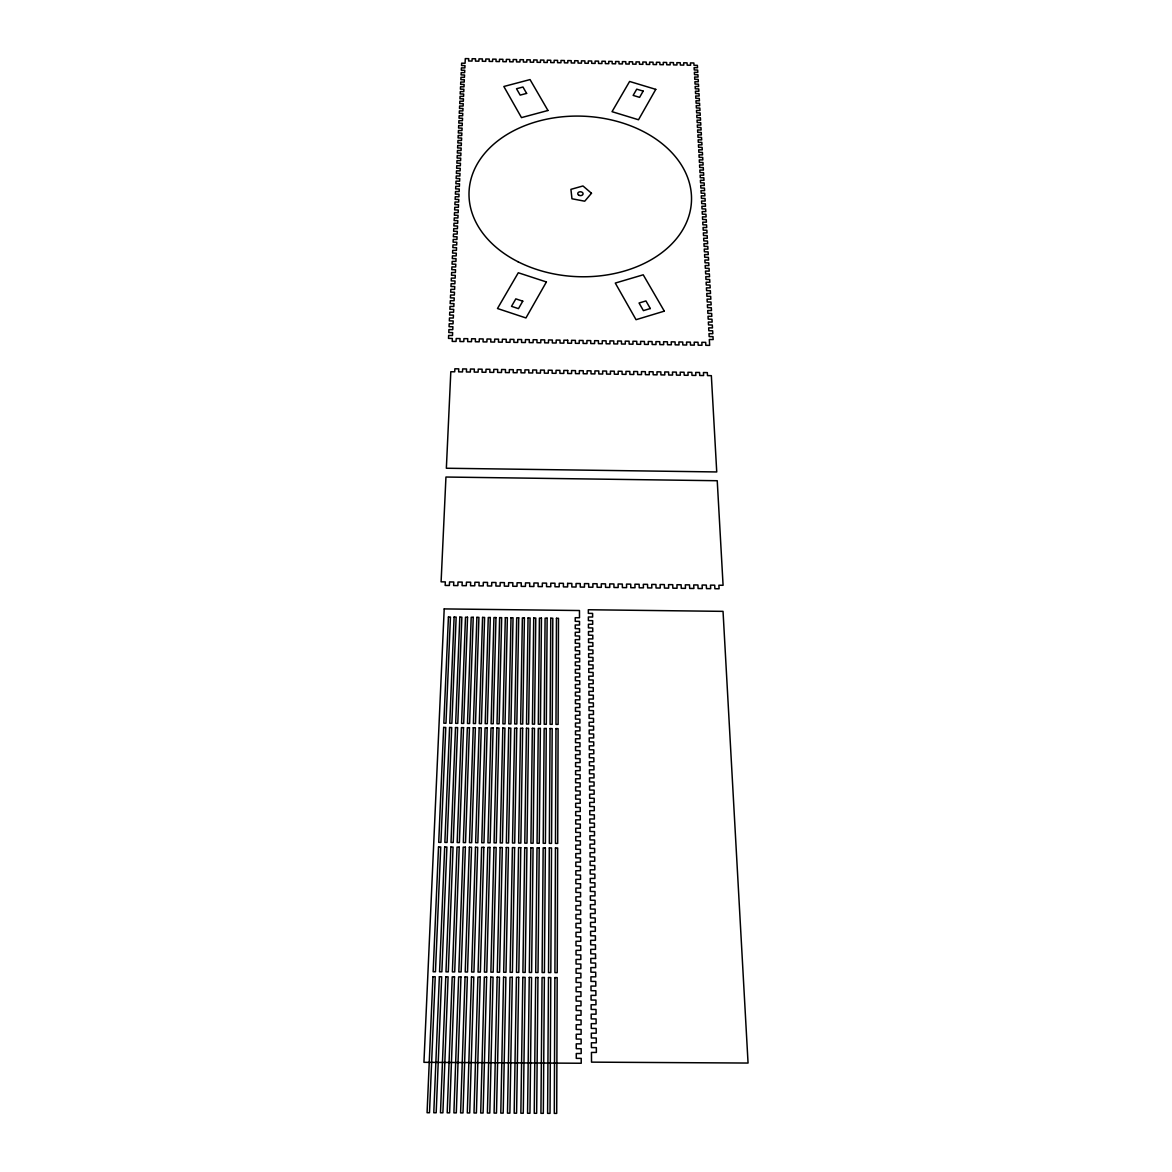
<?xml version="1.0" encoding="UTF-8"?>
<svg xmlns="http://www.w3.org/2000/svg" width="1172" height="1172" viewBox="0 0 1172 1172"><rect width="100%" height="100%" fill="white"/><g stroke="black" fill="none" stroke-linecap="round" stroke-linejoin="round"><path stroke-width="1.5" d="M567.614 583.392L567.614 586.923L563.41 586.879L563.41 583.334L559.205 583.29L559.191 586.82L554.971 586.776L554.986 583.231L550.781 583.187L550.752 586.718L546.533 586.674L546.562 583.129L542.343 583.085L542.314 586.615L538.095 586.571L538.138 583.026L533.919 582.982L533.875 586.513L529.656 586.469L529.715 582.923L525.495 582.88L525.437 586.41L521.218 586.366L521.276 582.821L517.057 582.762L516.999 586.308L512.779 586.264L512.853 582.718L508.633 582.66L508.545 586.205L504.326 586.161L504.414 582.616L500.195 582.557L500.107 586.103L495.888 586.059L495.976 582.513L491.757 582.455L491.654 586L487.435 585.956L487.537 582.411L483.318 582.352L483.216 585.897L478.982 585.854L479.099 582.308L474.88 582.25L474.763 585.795L470.529 585.751L470.661 582.206L466.441 582.147L466.31 585.692L462.076 585.648L462.208 582.103L457.988 582.045L457.856 585.59L453.623 585.546L453.769 582.001L449.55 581.942L449.389 585.487L445.17 585.443L445.316 581.898L441.097 581.839L445.946 477.033L717.235 480.725L723.08 585.282L718.89 585.238L719.081 588.769L714.876 588.725L714.7 585.18L710.496 585.136L710.686 588.666L706.482 588.622L706.306 585.077L702.116 585.033L702.277 588.564L698.087 588.52L697.911 584.975L693.721 584.931L693.883 588.461L689.678 588.417L689.517 584.872L685.327 584.828L685.474 588.359L681.269 588.315L681.122 584.769L676.933 584.725L677.064 588.256L672.86 588.212L672.728 584.667L668.538 584.623L668.655 588.154L664.451 588.11L664.334 584.564L660.129 584.52L660.246 588.051L656.042 588.007L655.939 584.462L651.735 584.418L651.837 587.948L647.633 587.905L647.53 584.359L643.325 584.315L643.428 587.846L639.223 587.802L639.136 584.257L634.931 584.213L635.004 587.743L630.8 587.699L630.726 584.154L626.522 584.11L626.595 587.641L622.391 587.597L622.317 584.052L618.113 584.008L618.171 587.538L613.967 587.494L613.908 583.949L609.704 583.905L609.748 587.436L605.543 587.392L605.499 583.846L601.295 583.803L601.324 587.333L597.119 587.289L597.075 583.744L592.871 583.7L592.9 587.231L588.696 587.187L588.666 583.641L584.462 583.597L584.476 587.128L580.272 587.084L580.243 583.539L576.038 583.495L576.053 587.025L571.833 586.982L571.833 583.436L567.614 583.392M567.702 370.484L567.702 373.502L571.584 373.56L571.584 370.542L575.467 370.601L575.481 373.619L579.364 373.678L579.349 370.66L583.231 370.718L583.26 373.736L587.143 373.795L587.113 370.777L591.01 370.835L591.025 373.853L594.922 373.912L594.893 370.894L598.775 370.953L598.804 373.971L602.686 374.029L602.657 371.011L606.539 371.07L606.583 374.088L610.466 374.146L610.407 371.128L614.289 371.187L614.348 374.205L618.23 374.264L618.171 371.246L622.054 371.304L622.112 374.322L626.009 374.381L625.936 371.363L629.818 371.421L629.891 374.439L633.774 374.498L633.686 371.48L637.568 371.539L637.656 374.557L641.538 374.615L641.45 371.597L645.332 371.656L645.42 374.659L649.303 374.718L649.2 371.714L653.082 371.773L653.185 374.776L657.067 374.835L656.95 371.832L660.832 371.89L660.935 374.894L664.817 374.952L664.714 371.949L668.582 372.007L668.699 375.011L672.582 375.069L672.464 372.066L676.332 372.125L676.464 375.128L680.331 375.187L680.2 372.183L684.082 372.242L684.214 375.245L688.096 375.304L687.949 372.3L691.832 372.359L691.978 375.362L695.846 375.421L695.699 372.418L699.567 372.476L699.728 375.48L703.596 375.538L703.449 372.535L707.317 372.593L707.478 375.597L711.345 375.655L716.737 471.95L446.356 468.243L450.81 371.744L454.721 371.802L454.853 368.784L458.75 368.843L458.618 371.861L462.515 371.92L462.647 368.902L466.544 368.96L466.427 371.978L470.324 372.037L470.441 369.019L474.338 369.077L474.221 372.095L478.117 372.154L478.235 369.136L482.117 369.195L482.014 372.213L485.911 372.271L486.014 369.253L489.911 369.312L489.823 372.33L493.72 372.388L493.808 369.37L497.69 369.429L497.617 372.447L501.513 372.506L501.587 369.488L505.484 369.546L505.41 372.564L509.307 372.623L509.366 369.605L513.263 369.663L513.204 372.681L517.086 372.74L517.16 369.722L521.042 369.781L520.983 372.799L524.88 372.857L524.939 369.839L528.821 369.898L528.777 372.916L532.674 372.974L532.718 369.956L536.6 370.015L536.571 373.033L540.453 373.092L540.497 370.074L544.379 370.132L544.35 373.15L548.247 373.209L548.262 370.191L552.159 370.249L552.129 373.267L556.026 373.326L556.041 370.308L559.923 370.367L559.923 373.385L563.805 373.443L563.805 370.425L567.702 370.484M567.702 340.246L567.702 343.191L571.555 343.25L571.555 340.305L575.393 340.363L575.393 343.308L579.232 343.367L579.232 340.422L583.07 340.481L583.085 343.425L586.923 343.484L586.894 340.539L590.732 340.598L590.761 343.543L594.6 343.601L594.57 340.656L598.409 340.715L598.452 343.66L602.291 343.718L602.247 340.774L606.085 340.832L606.129 343.777L609.967 343.836L609.923 340.891L613.747 340.949L613.806 343.894L617.644 343.953L617.585 341.008L621.424 341.067L621.482 344.011L625.321 344.07L625.247 341.14L629.086 341.199L629.159 344.129L632.997 344.187L632.924 341.257L636.748 341.316L636.836 344.26L640.674 344.319L640.586 341.374L644.41 341.433L644.497 344.378L648.336 344.436L648.248 341.492L652.072 341.55L652.174 344.495L656.012 344.553L655.91 341.609L659.733 341.667L659.851 344.612L663.674 344.671L663.572 341.726L667.395 341.785L667.513 344.729L671.351 344.788L671.219 341.843L675.057 341.902L675.175 344.846L679.013 344.905L678.881 341.96L682.705 342.019L682.837 344.964L686.675 345.022L686.543 342.078L690.367 342.136L690.513 345.081L694.337 345.139L694.19 342.195L698.014 342.253L698.175 345.198L701.999 345.257L701.838 342.312L705.676 342.37L705.822 345.315L709.661 345.374L709.324 339.499L713.147 339.558L712.986 336.628L709.163 336.569L709.001 333.654L712.81 333.712L712.649 330.797L708.84 330.738L708.679 327.838L712.473 327.896L712.312 324.996L708.518 324.937L708.357 322.036L712.151 322.095L711.975 319.209L708.196 319.15L708.035 316.264L711.814 316.337L711.653 313.451L707.873 313.393L707.712 310.536L711.477 310.595L711.316 307.723L707.551 307.665L707.39 304.808L711.155 304.881L710.994 302.024L707.229 301.966L707.068 299.124L710.833 299.182L710.672 296.355L706.906 296.296L706.76 293.469L710.51 293.527L710.335 290.7L706.599 290.641L706.438 287.829L710.173 287.887L710.012 285.074L706.277 285.016L706.13 282.218L709.851 282.276L709.69 279.478L705.969 279.419L705.808 276.636L709.543 276.695L709.382 273.911L705.661 273.852L705.5 271.069L709.221 271.128L709.06 268.359L705.339 268.3L705.192 265.531L708.899 265.605L708.738 262.836L705.031 262.777L704.885 260.023L708.577 260.096L708.43 257.342L704.724 257.283L704.577 254.544L708.269 254.602L708.108 251.877L704.416 251.804L704.269 249.079L707.947 249.138L707.8 246.428L704.123 246.369L703.962 243.644L707.639 243.703L707.478 241.007L703.815 240.934L703.669 238.238L707.331 238.297L707.17 235.601L703.508 235.543L703.361 232.847L707.024 232.906L706.863 230.225L703.215 230.166L703.068 227.485L706.716 227.544L706.555 224.878L702.907 224.819L702.76 222.153L706.408 222.211L706.247 219.545L702.614 219.486L702.468 216.835L706.101 216.893L705.954 214.242L702.321 214.183L702.175 211.546L705.793 211.605L705.647 208.968L702.028 208.894L701.882 206.272L705.485 206.331L705.339 203.708L701.72 203.65L701.574 201.027L705.192 201.086L705.046 198.478L701.427 198.405L701.296 195.797L704.885 195.87L704.738 193.263L701.149 193.204L701.003 190.596L704.592 190.67L704.445 188.077L700.856 188.018L700.71 185.425L704.299 185.484L704.152 182.905L700.563 182.847L700.417 180.268L703.991 180.327L703.845 177.763L700.27 177.704L700.138 175.141L703.698 175.199L703.552 172.65L699.992 172.577L699.845 170.028L703.405 170.087L703.259 167.552L699.699 167.479L699.567 164.944L703.112 165.003L702.966 162.469L699.42 162.41L699.274 159.875L702.819 159.934L702.687 157.414L699.142 157.356L698.995 154.836L702.541 154.894L702.394 152.389L698.849 152.316L698.717 149.811L702.248 149.87L702.101 147.379L698.571 147.306L698.439 144.815L701.955 144.874L701.823 142.383L698.292 142.325L698.16 139.834L701.676 139.893L701.53 137.417L698.014 137.358L697.882 134.883L701.383 134.941L701.252 132.465L697.736 132.407L697.604 129.946L701.105 130.004L700.959 127.543L697.472 127.484L697.325 125.023L700.827 125.082L700.68 122.635L697.193 122.577L697.062 120.13L700.548 120.189L700.402 117.757L696.915 117.698L696.783 115.252L700.255 115.325L700.124 112.893L696.651 112.834L696.505 110.402L699.977 110.476L699.845 108.044L696.373 107.985L696.241 105.568L699.699 105.641L699.567 103.224L696.109 103.165L695.978 100.763L699.435 100.821L699.288 98.433L695.831 98.36L695.699 95.972L699.157 96.031L699.01 93.643L695.567 93.584L695.436 91.196L698.878 91.255L698.746 88.882L695.304 88.823L695.172 86.45L698.6 86.508L698.468 84.15L695.04 84.076L694.908 81.718L698.336 81.776L698.204 79.418L694.776 79.359L694.644 77L698.058 77.074L697.926 74.715L694.513 74.656L694.381 72.312L697.794 72.371L697.662 70.042L694.249 69.968L694.117 67.639L697.53 67.698L697.399 65.368L693.985 65.31L693.853 62.98L690.455 62.922L690.586 65.236L687.173 65.178L687.056 62.849L683.657 62.79L683.774 65.119L680.361 65.046L680.243 62.717L676.845 62.658L676.962 64.987L673.548 64.914L673.446 62.599L670.047 62.526L670.15 64.856L666.736 64.782L666.634 62.468L663.235 62.394L663.337 64.724L659.924 64.65L659.836 62.336L656.423 62.263L656.525 64.592L653.112 64.519L653.024 62.204L649.625 62.131L649.698 64.46L646.299 64.401L646.212 62.072L642.813 61.999L642.886 64.328L639.473 64.27L639.399 61.94L636 61.882L636.059 64.196L632.66 64.138L632.587 61.808L629.188 61.75L629.247 64.064L625.833 64.006L625.775 61.677L622.376 61.618L622.42 63.933L619.006 63.874L618.962 61.545L615.549 61.486L615.608 63.801L612.194 63.742L612.15 61.413L608.737 61.354L608.781 63.684L605.367 63.61L605.323 61.281L601.925 61.222L601.954 63.552L598.54 63.478L598.511 61.149L595.098 61.091L595.127 63.42L591.713 63.347L591.684 61.017L588.285 60.959L588.3 63.288L584.887 63.215L584.872 60.9L581.458 60.827L581.473 63.156L578.06 63.083L578.045 60.768L574.632 60.695L574.646 63.024L571.218 62.951L571.218 60.636L567.805 60.563L567.805 62.892L564.391 62.834L564.391 60.505L560.978 60.431L560.978 62.761L557.564 62.702L557.579 60.373L554.166 60.299L554.136 62.629L550.723 62.57L550.737 60.241L547.324 60.168L547.309 62.497L543.896 62.438L543.911 60.109L540.497 60.036L540.468 62.365L537.054 62.306L537.084 59.977L533.67 59.919L533.641 62.233L530.213 62.175L530.257 59.845L526.843 59.787L526.799 62.101L523.371 62.043L523.43 59.713L520.002 59.655L519.958 61.969L516.53 61.911L516.588 59.582L513.175 59.523L513.116 61.838L509.688 61.779L509.761 59.45L506.333 59.391L506.275 61.72L502.847 61.647L502.92 59.318L499.506 59.259L499.433 61.589L496.005 61.515L496.078 59.186L492.665 59.127L492.577 61.457L489.163 61.383L489.237 59.054L485.823 58.996L485.735 61.325L482.307 61.252L482.41 58.922L478.982 58.864L478.894 61.193L475.466 61.12L475.568 58.79L472.14 58.732L472.038 61.061L468.61 60.988L468.727 58.659L465.299 58.6L465.079 63.259L461.651 63.185L461.548 65.529L464.976 65.588L464.874 67.932L461.431 67.873L461.314 70.217L464.757 70.276L464.654 72.635L461.211 72.561L461.094 74.92L464.537 74.993L464.434 77.352L460.977 77.279L460.874 79.652L464.317 79.711L464.215 82.084L460.757 82.025L460.64 84.399L464.097 84.457L463.995 86.845L460.523 86.772L460.42 89.16L463.878 89.233L463.775 91.621L460.303 91.562L460.186 93.95L463.658 94.024L463.555 96.412L460.069 96.353L459.951 98.756L463.438 98.829L463.321 101.231L459.834 101.173L459.732 103.59L463.218 103.649L463.101 106.081L459.614 106.007L459.497 108.439L462.984 108.498L462.881 110.93L459.38 110.871L459.263 113.303L462.764 113.376L462.647 115.808L459.146 115.75L459.028 118.196L462.544 118.255L462.427 120.716L458.911 120.643L458.794 123.104L462.31 123.177L462.193 125.638L458.677 125.565L458.56 128.041L462.09 128.1L461.973 130.575L458.442 130.517L458.325 132.993L461.856 133.051L461.739 135.542L458.193 135.469L458.076 137.959L461.622 138.032L461.504 140.523L457.959 140.464L457.842 142.955L461.387 143.028L461.285 145.533L457.725 145.475L457.607 147.98L461.167 148.038L461.05 150.558L457.476 150.499L457.358 153.019L460.933 153.078L460.816 155.612L457.241 155.539L457.124 158.074L460.699 158.147L460.581 160.681L456.992 160.623L456.875 163.157L460.464 163.23L460.347 165.779L456.758 165.706L456.641 168.27L460.23 168.329L460.098 170.892L456.509 170.834L456.391 173.397L459.981 173.456L459.863 176.034L456.26 175.961L456.142 178.54L459.746 178.613L459.629 181.191L456.025 181.133L455.893 183.726L459.512 183.784L459.395 186.377L455.776 186.319L455.644 188.912L459.263 188.985L459.146 191.578L455.527 191.519L455.395 194.127L459.028 194.2L458.911 196.808L455.278 196.75L455.146 199.372L458.779 199.445L458.662 202.067L455.014 202.009L454.897 204.646L458.545 204.704L458.413 207.341L454.765 207.283L454.648 209.935L458.296 209.993L458.179 212.645L454.516 212.586L454.384 215.238L458.047 215.311L457.93 217.963L454.267 217.904L454.135 220.57L457.798 220.644L457.681 223.31L454.003 223.251L453.872 225.932L457.563 226.006L457.432 228.686L453.754 228.628L453.623 231.324L457.314 231.382L457.183 234.078L453.491 234.019L453.359 236.729L457.051 236.788L456.933 239.498L453.227 239.44L453.095 242.165L456.802 242.223L456.684 244.948L452.978 244.889L452.846 247.614L456.553 247.673L456.421 250.412L452.714 250.354L452.582 253.093L456.304 253.167L456.172 255.906L452.451 255.848L452.319 258.602L456.04 258.66L455.923 261.429L452.187 261.371L452.055 264.14L455.791 264.198L455.659 266.967L451.923 266.908L451.791 269.692L455.527 269.75L455.41 272.534L451.66 272.475L451.513 275.274L455.278 275.332L455.146 278.13L451.381 278.072L451.249 280.884L455.014 280.943L454.883 283.756L451.117 283.697L450.986 286.51L454.751 286.569L454.619 289.396L450.854 289.338L450.707 292.18L454.487 292.238L454.355 295.08L450.575 295.007L450.444 297.864L454.223 297.922L454.091 300.765L450.312 300.706L450.165 303.563L453.96 303.636L453.828 306.493L450.033 306.434L449.887 309.305L453.696 309.364L453.564 312.25L449.755 312.192L449.623 315.078L453.432 315.136L453.3 318.022L449.477 317.964L449.345 320.864L453.168 320.923L453.037 323.824L449.198 323.765L449.066 326.68L452.89 326.739L452.758 329.654L448.92 329.596L448.788 332.526L452.626 332.584L452.495 335.514L448.642 335.456L448.51 338.4L452.348 338.459L452.216 341.404L456.069 341.462L456.201 338.518L460.054 338.576L459.922 341.521L463.79 341.579L463.907 338.635L467.76 338.693L467.643 341.638L471.496 341.697L471.598 338.752L475.451 338.811L475.349 341.755L479.202 341.828L479.304 338.869L483.157 338.942L483.054 341.887L486.907 341.946L486.995 339.001L490.848 339.06L490.76 342.004L494.599 342.063L494.687 339.118L498.54 339.177L498.452 342.121L502.305 342.18L502.378 339.235L506.231 339.294L506.158 342.239L510.01 342.297L510.069 339.353L513.922 339.411L513.863 342.356L517.702 342.414L517.76 339.47L521.613 339.528L521.555 342.473L525.408 342.532L525.452 339.587L529.29 339.646L529.246 342.59L533.099 342.649L533.143 339.704L536.981 339.763L536.952 342.707L540.79 342.766L540.819 339.821L544.672 339.88L544.643 342.825L548.481 342.898L548.511 339.953L552.349 340.012L552.334 342.957L556.173 343.015L556.187 340.07L560.026 340.129L560.026 343.074L563.864 343.132L563.864 340.188L567.702 340.246M554.883 977.58L554.297 1113.385L556.7 1113.4L557.183 977.595L554.883 977.58M555.455 847.971L554.913 972.614L557.213 972.628L557.667 847.986L555.455 847.971M555.968 728.588L555.469 843.401L557.682 843.415L558.092 728.618L555.968 728.588M556.451 618.289L555.982 724.384L558.106 724.399L558.487 618.303L556.451 618.289M548.481 977.536L547.602 1113.356L550.02 1113.371L550.781 977.551L548.481 977.536M549.302 847.913L548.511 972.57L550.811 972.584L551.514 847.927L549.302 847.913M550.064 728.53L549.331 843.342L551.543 843.371L552.188 728.559L550.064 728.53M550.767 618.215L550.093 724.311L552.217 724.34L552.818 618.245L550.767 618.215M544.379 977.507L543.325 1113.327L540.922 1113.312L542.065 977.492L544.379 977.507M545.376 847.883L544.409 972.54L542.109 972.526L543.163 847.869L545.376 847.883M546.284 728.486L545.405 843.313L543.193 843.298L544.16 728.471L546.284 728.486M547.134 618.171L546.313 724.281L544.204 724.252L545.097 618.157L547.134 618.171M537.963 977.463L536.644 1113.297L534.242 1113.283L535.663 977.448L537.963 977.463M539.223 847.825L538.007 972.496L535.707 972.482L537.01 847.81L539.223 847.825M540.38 728.427L539.267 843.254L537.054 843.239L538.256 728.413L540.38 728.427M541.449 618.113L540.424 724.223L538.3 724.193L539.413 618.083L541.449 618.113M529.246 977.404L527.547 1113.254L529.949 1113.268L531.546 977.419L529.246 977.404M530.857 847.752L529.305 972.438L531.605 972.452L533.07 847.781L530.857 847.752M532.352 728.354L530.916 843.181L533.128 843.21L534.476 728.369L532.352 728.354M533.729 618.01L532.41 724.135L534.535 724.15L535.78 618.04L533.729 618.01M522.829 977.36L520.851 1113.21L523.269 1113.224L525.144 977.375L522.829 977.36M524.719 847.708L522.902 972.394L525.202 972.408L526.931 847.722L524.719 847.708M526.448 728.281L524.778 843.137L526.99 843.151L528.572 728.31L526.448 728.281M528.045 617.952L526.506 724.076L528.631 724.091L530.096 617.966L528.045 617.952M518.727 977.331L516.574 1113.195L514.171 1113.18L516.413 977.316L518.727 977.331M520.778 847.664L518.8 972.364L516.5 972.35L518.566 847.649L520.778 847.664M522.668 728.252L520.851 843.093L518.639 843.078L520.544 728.222L522.668 728.252M524.411 617.908L522.727 724.032L520.617 724.018L522.375 617.878L524.411 617.908M512.311 977.287L509.879 1113.151L507.476 1113.151L509.996 977.272L512.311 977.287M514.625 847.62L512.398 972.321L510.098 972.306L512.413 847.59L514.625 847.62M516.764 728.193L514.698 843.049L512.501 843.02L514.64 728.164L516.764 728.193M518.727 617.834L516.837 723.974L514.713 723.944L516.691 617.82L518.727 617.834M503.579 977.228L500.781 1113.107L503.184 1113.122L505.894 977.243L503.579 977.228M506.26 847.546L503.682 972.262L505.996 972.277L508.472 847.561L506.26 847.546M508.721 728.105L506.348 842.976L508.56 842.99L510.846 728.12L508.721 728.105M511.007 617.747L508.809 723.886L510.933 723.915L513.043 617.776L511.007 617.747M497.162 977.184L494.086 1113.078L496.488 1113.092L499.477 977.199L497.162 977.184M500.107 847.488L497.28 972.203L499.58 972.233L502.319 847.503L500.107 847.488M502.817 728.046L500.21 842.917L502.422 842.932L504.942 728.061L502.817 728.046M505.308 617.688L502.905 723.827L505.029 723.857L507.359 617.703L505.308 617.688M490.746 977.14L487.391 1113.034L489.793 1113.048L493.06 977.155L490.746 977.14M493.954 847.429L490.878 972.159L493.178 972.174L496.166 847.459L493.954 847.429M496.899 727.988L494.071 842.858L496.269 842.888L499.023 728.002L496.899 727.988M499.624 617.615L497.001 723.769L499.125 723.783L501.675 617.644L499.624 617.615M486.644 977.111L483.098 1113.019L480.696 1113.004L484.329 977.082L486.644 977.111M490.013 847.4L486.761 972.13L484.461 972.115L487.801 847.385L490.013 847.4M493.119 727.944L490.13 842.829L487.918 842.814L490.995 727.929L493.119 727.944M495.99 617.571L493.222 723.725L491.097 723.71L493.939 617.541L495.99 617.571M480.212 977.067L476.403 1112.99L474.001 1112.975L477.912 977.038L480.212 977.067M483.86 847.341L480.359 972.086L478.044 972.071L481.633 847.327L483.86 847.341M487.2 727.885L483.977 842.771L481.765 842.756L485.076 727.856L487.2 727.885M490.306 617.512L487.318 723.666L485.193 723.651L488.255 617.483L490.306 617.512M471.481 976.994L467.291 1112.931L469.708 1112.946L473.796 977.009L471.481 976.994M475.48 847.268L471.642 972.028L473.942 972.042L477.693 847.297L475.48 847.268M479.158 727.797L475.627 842.697L477.839 842.727L481.296 727.827L479.158 727.797M482.571 617.41L479.289 723.578L481.414 723.607L484.607 617.439L482.571 617.41M465.064 976.95L460.596 1112.902L462.999 1112.917L467.379 976.965L465.064 976.95M469.327 847.224L465.225 971.984L467.525 971.998L471.54 847.239L469.327 847.224M473.254 727.739L469.474 842.653L471.686 842.668L475.378 727.768L473.254 727.739M476.872 617.351L473.385 723.52L475.51 723.549L478.923 617.366L476.872 617.351M460.948 976.921L456.304 1112.873L453.901 1112.873L458.633 976.906L460.948 976.921M465.387 847.18L461.123 971.954L458.809 971.94L463.16 847.166L465.387 847.18M469.459 727.695L465.533 842.609L463.321 842.595L467.335 727.68L469.459 727.695M473.239 617.307L469.606 723.49L467.482 723.461L471.188 617.278L473.239 617.307M454.516 976.877L449.608 1112.843L447.191 1112.829L452.216 976.862L454.516 976.877M459.219 847.136L454.707 971.91L452.392 971.896L457.007 847.107L459.219 847.136M463.541 727.636L459.38 842.565L457.168 842.536L461.416 727.622L463.541 727.636M467.54 617.234L463.702 723.417L461.578 723.402L465.489 617.219L467.54 617.234M445.785 976.818L440.482 1112.799L442.899 1112.814L448.1 976.833L445.785 976.818M450.839 847.063L445.975 971.852L448.29 971.866L453.066 847.078L450.839 847.063M455.498 727.563L451.015 842.492L453.227 842.507L457.622 727.578L455.498 727.563M459.805 617.146L455.659 723.344L457.783 723.358L461.856 617.175L459.805 617.146M439.353 976.774L433.787 1112.77L436.189 1112.77L441.668 976.789L439.353 976.774M444.686 847.004L439.559 971.808L441.873 971.822L446.898 847.019L444.686 847.004M449.579 727.49L444.862 842.434L447.074 842.448L451.703 727.519L449.579 727.49M454.106 617.073L449.755 723.285L451.879 723.3L456.157 617.102L454.106 617.073M432.937 976.73L427.077 1112.726L429.494 1112.741L435.237 976.745L432.937 976.73M438.518 846.946L433.142 971.764L435.457 971.778L440.731 846.975L438.518 846.946M443.661 727.431L438.709 842.375L440.921 842.404L445.785 727.46L443.661 727.431M448.422 617.014L443.836 723.212L445.975 723.241L450.458 617.043L448.422 617.014M444.203 608.913L423.942 1062.33L581.224 1063.253L581.209 1058.389L576.272 1058.36L576.272 1053.511L581.195 1053.54L581.18 1048.706L576.258 1048.662L576.243 1043.842L581.151 1043.871L581.136 1039.066L576.228 1039.037L576.228 1034.246L581.122 1034.275L581.107 1029.499L576.214 1029.47L576.199 1024.694L581.078 1024.724L581.063 1019.977L576.185 1019.948L576.17 1015.216L581.048 1015.245L581.019 1010.513L576.17 1010.484L576.155 1005.781L581.004 1005.81L580.99 1001.122L576.141 1001.078L576.126 996.405L580.975 996.434L580.946 991.761L576.126 991.732L576.111 987.088L580.931 987.117L580.916 982.473L576.097 982.444L576.082 977.814L580.902 977.844L580.887 973.229L576.082 973.199L576.067 968.599L580.858 968.629L580.843 964.043L576.053 964.014L576.038 959.443L580.829 959.472L580.814 954.916L576.038 954.887L576.023 950.331L580.785 950.375L580.77 945.833L576.009 945.804L575.994 941.277L580.755 941.321L580.741 936.809L575.994 936.78L575.979 932.282L580.726 932.326L580.697 927.843L575.965 927.799L575.965 923.331L580.682 923.375L580.667 918.921L575.95 918.877L575.935 914.438L580.653 914.468L580.638 910.043L575.921 910.014L575.921 905.59L580.623 905.634L580.594 901.224L575.906 901.18L575.892 896.8L580.58 896.829L580.565 892.449L575.892 892.419L575.877 888.054L580.55 888.083L580.536 883.732L575.862 883.688L575.848 879.352L580.521 879.396L580.492 875.059L575.848 875.03L575.833 870.708L580.477 870.737L580.462 866.445L575.818 866.401L575.818 862.109L580.448 862.153L580.433 857.86L575.804 857.831L575.789 853.553L580.418 853.597L580.404 849.334L575.789 849.304L575.774 845.056L580.389 845.1L580.36 840.866L575.76 840.822L575.76 836.603L580.345 836.647L580.33 832.428L575.745 832.398L575.73 828.194L580.316 828.238L580.301 824.048L575.73 824.004L575.716 819.829L580.287 819.873L580.272 815.712L575.701 815.668L575.701 811.522L580.257 811.566L580.228 807.42L575.686 807.376L575.672 803.26L580.213 803.289L580.199 799.172L575.672 799.143L575.657 795.026L580.184 795.07L580.169 790.983L575.642 790.939L575.642 786.852L580.155 786.895L580.14 782.823L575.628 782.779L575.613 778.721L580.125 778.765L580.111 774.721L575.613 774.677L575.598 770.634L580.096 770.678L580.081 766.649L575.584 766.605L575.584 762.591L580.067 762.635L580.052 758.636L575.569 758.592L575.555 754.592L580.023 754.636L580.008 750.651L575.555 750.607L575.54 746.637L579.994 746.681L579.979 742.726L575.525 742.667L575.525 738.726L579.964 738.77L579.95 734.829L575.511 734.785L575.496 730.859L579.935 730.903L579.92 726.977L575.496 726.933L575.481 723.021L579.906 723.065L579.891 719.168L575.481 719.125L575.467 715.242L579.876 715.286L579.862 711.404L575.452 711.36L575.452 707.492L579.847 707.536L579.832 703.683L575.437 703.64L575.423 699.787L579.818 699.845L579.803 696.007L575.423 695.963L575.408 692.125L579.788 692.183L579.774 688.36L575.408 688.316L575.393 684.507L579.759 684.551L579.744 680.756L575.379 680.712L575.379 676.933L579.73 676.977L579.715 673.197L575.364 673.153L575.364 669.388L579.701 669.432L579.686 665.681L575.349 665.637L575.335 661.887L579.671 661.931L579.657 658.195L575.335 658.151L575.32 654.43L579.642 654.474L579.627 650.753L575.32 650.709L575.306 647.003L579.613 647.061L579.598 643.355L575.291 643.311L575.291 639.619L579.583 639.678L579.569 636L575.276 635.942L575.276 632.279L579.554 632.323L579.539 628.675L575.262 628.617L575.247 624.969L579.525 625.028L579.51 621.38L575.247 621.336L575.232 617.703L579.495 617.747L579.466 610.524L444.203 608.913M546.401 281.954L525.95 317.949L497.485 308.514L518.288 272.754L546.401 281.954M655.778 89.365L638.506 119.764L612.033 111.677L629.598 81.469L655.778 89.365M522.771 301.16L518.478 308.646L511.519 306.332L515.827 298.86L522.771 301.16M643.164 91.108L639.59 97.349L633.144 95.401L636.733 89.16L643.164 91.108M591.494 193.263L584.725 201.203L571.965 198.771L570.925 189.351L582.967 185.967L591.494 193.263M664.304 311.151L636.044 319.692L615.285 283.067L643.223 274.805L664.304 311.151M650.313 308.544L643.399 310.624L639.048 303.006L645.948 300.94L650.313 308.544M547.954 110.49L521.481 117.61L503.843 86.494L530.037 79.579L547.954 110.49M526.624 93.394L520.178 95.108L516.515 88.735L522.961 87.021L526.624 93.394M595.566 958.476L590.791 958.447L590.82 963.018L595.61 963.047L595.654 967.633L590.849 967.589L590.893 972.189L595.684 972.218L595.728 976.833L590.922 976.803L590.952 981.418L595.772 981.462L595.801 986.092L590.981 986.062L591.025 990.706L595.845 990.736L595.889 995.409L591.054 995.365L591.084 1000.053L595.933 1000.082L595.962 1004.77L591.113 1004.741L591.157 1009.444L596.006 1009.473L596.05 1014.19L591.186 1014.161L591.215 1018.893L596.094 1018.922L596.123 1023.669L591.245 1023.639L591.289 1028.401L596.167 1028.43L596.211 1033.206L591.318 1033.177L591.347 1037.967L596.255 1037.996L596.299 1042.802L591.391 1042.772L591.421 1047.592L596.343 1047.622L596.372 1052.456L591.45 1052.427L591.523 1062.14L748.058 1063.048L723.036 611.359L588.329 609.748L588.344 613.366L592.607 613.41L592.636 617.029L588.373 616.985L588.403 620.603L592.666 620.662L592.695 624.295L588.432 624.237L588.447 627.884L592.724 627.943L592.754 631.591L588.476 631.547L588.505 635.209L592.783 635.253L592.827 638.93L588.534 638.887L588.549 642.564L592.856 642.622L592.885 646.314L588.578 646.255L588.608 649.962L592.915 650.006L592.944 653.727L588.637 653.683L588.666 657.404L592.973 657.448L593.017 661.184L588.681 661.125L588.71 664.876L593.047 664.92L593.076 668.67L588.74 668.626L588.769 672.391L593.105 672.435L593.149 676.215L588.798 676.156L588.813 679.95L593.178 679.994L593.208 683.789L588.842 683.73L588.871 687.539L593.237 687.583L593.266 691.392L588.901 691.348L588.93 695.172L593.31 695.216L593.34 699.054L588.959 699.01L588.989 702.848L593.369 702.892L593.398 706.745L589.003 706.701L589.033 710.569L593.442 710.613L593.472 714.495L589.062 714.437L589.091 718.333L593.501 718.377L593.545 722.274L589.12 722.216L589.15 726.127L593.574 726.171L593.603 730.083L589.179 730.039L589.208 733.965L593.633 734.009L593.677 737.95L589.223 737.906L589.252 741.861L593.706 741.905L593.735 745.861L589.282 745.817L589.311 749.787L593.779 749.831L593.808 753.801L589.34 753.757L589.37 757.757L593.838 757.801L593.882 761.8L589.399 761.756L589.428 765.77L593.911 765.814L593.94 769.843L589.457 769.799L589.487 773.828L593.984 773.872L594.014 777.915L589.516 777.871L589.545 781.929L594.058 781.973L594.087 786.046L589.575 786.002L589.604 790.074L594.116 790.118L594.16 794.206L589.633 794.177L589.663 798.279L594.189 798.308L594.233 802.424L589.692 802.381L589.721 806.512L594.263 806.556L594.292 810.687L589.75 810.643L589.78 814.789L594.336 814.833L594.365 818.994L589.809 818.95L589.838 823.125L594.409 823.169L594.438 827.344L589.868 827.3L589.897 831.505L594.482 831.549L594.512 835.753L589.926 835.709L589.956 839.928L594.556 839.958L594.585 844.192L589.985 844.148L590.014 848.396L594.629 848.44L594.658 852.689L590.043 852.645L590.073 856.908L594.702 856.952L594.731 861.23L590.102 861.186L590.131 865.478L594.775 865.522L594.805 869.814L590.161 869.785L590.19 874.092L594.849 874.136L594.878 878.458L590.219 878.429L590.249 882.765L594.922 882.794L594.951 887.145L590.292 887.116L590.322 891.467L594.995 891.511L595.024 895.891L590.351 895.848L590.38 900.243L595.068 900.272L595.112 904.681L590.41 904.638L590.439 909.047L595.142 909.091L595.186 913.515L590.468 913.471L590.498 917.91L595.215 917.954L595.259 922.408L590.542 922.364L590.571 926.832L595.303 926.862L595.332 931.344L590.6 931.315L590.629 935.798L595.376 935.827L595.42 940.34L590.659 940.296L590.688 944.822L595.449 944.852L595.493 949.379L590.732 949.349L590.761 953.891L595.537 953.92L595.566 958.476M518.053 261.766A111.311 80.282 2.4 0 0 691.26 204.221A111.311 80.282 2.4 0 0 531.473 123.265A111.311 80.282 2.4 0 0 518.053 261.766M578.924 195.27A2.666 1.919 2.4 0 0 583.07 193.878A2.666 1.919 2.4 0 0 579.232 191.944A2.666 1.919 2.4 0 0 578.924 195.27"/></g></svg>
